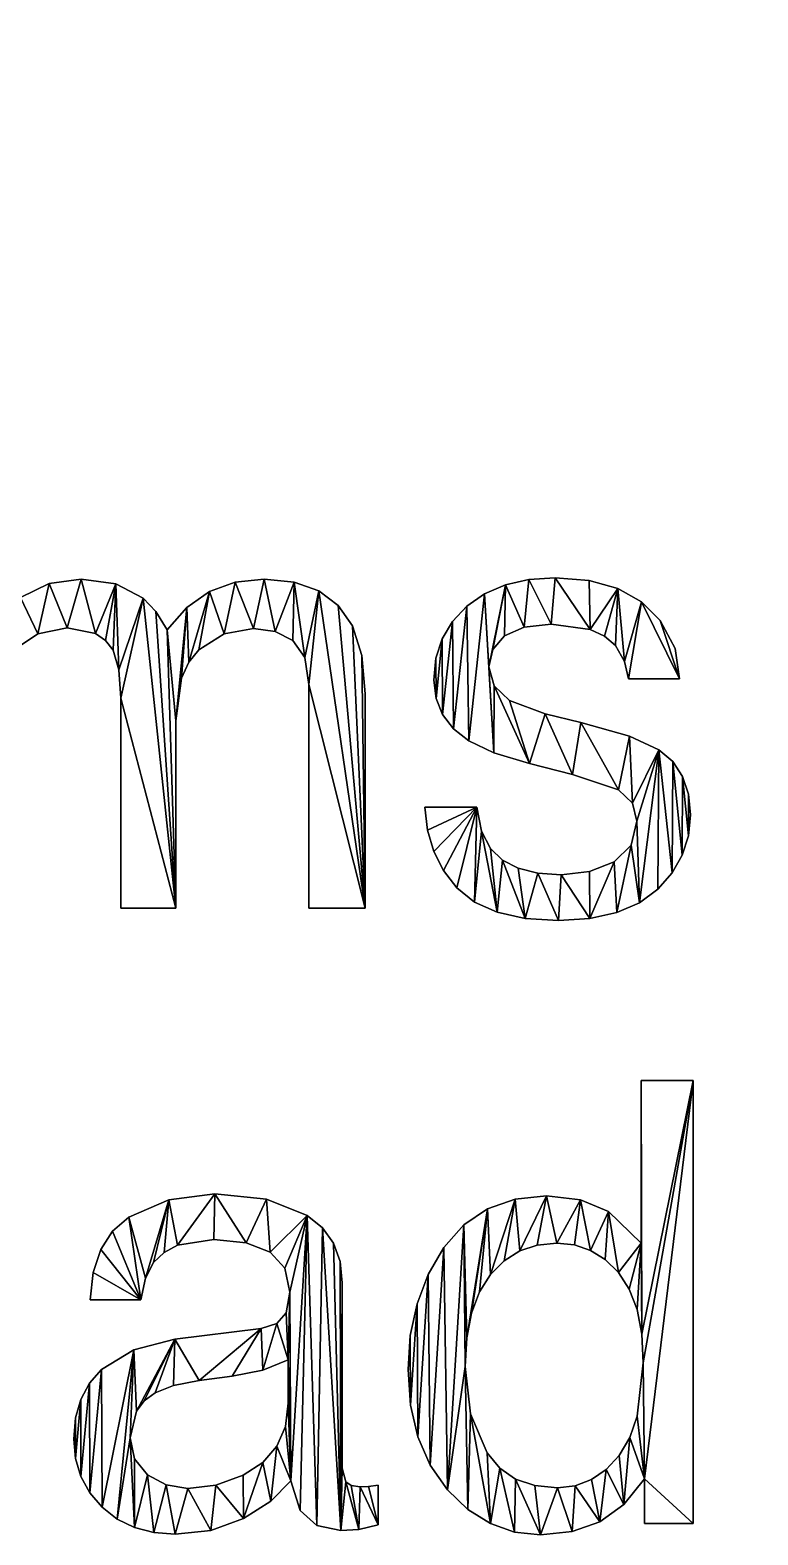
# Model space of a CAD drawing. Extents: x -74 to 237, y -40 to 259.
# Drawn here: x -17.42 to -1.81, y -37.01 to -4.75 of the extents above; entities that cross this region are included whole.
import ezdxf

# ---------------------------------------------------------------- set-up
doc = ezdxf.new("R2010")
doc.units = 0
doc.layers.get('0').update_dxf_attribs({"color": 13, "linetype": 'CONTINUOUS'})

# ---------------------------------------------------------------- blocks, each defined once
blk = doc.blocks.new('GROUP_1')
at = {"color": 178}
for p, q in [((56.573, 20.151, 0.051), (57.262, 20.249, 0.051)), ((57.262, 20.249, 0.051), (58.006, 20.148, 0.051)), ((58.006, 20.148, 0.051), (58.589, 19.843, 0.051)), ((60.013, 19.982, 0.051), (60.567, 20.182, 0.051)), ((60.567, 20.182, 0.051), (61.185, 20.249, 0.051)), ((61.185, 20.249, 0.051), (61.826, 20.186, 0.051)), ((61.826, 20.186, 0.051), (62.355, 19.998, 0.051)), ((65.914, 19.934, 0.051), (66.358, 20.123, 0.051)), ((66.358, 20.123, 0.051), (66.863, 20.237, 0.051)), ((66.863, 20.237, 0.051), (67.428, 20.275, 0.051)), ((67.428, 20.275, 0.051), (68.154, 20.218, 0.051)), ((68.154, 20.218, 0.051), (68.77, 20.046, 0.051)), ((68.77, 20.046, 0.051), (69.278, 19.76, 0.051)), ((58.589, 19.843, 0.051), (58.86, 19.557, 0.051)), ((59.525, 19.643, 0.051), (60.013, 19.982, 0.051)), ((62.355, 19.998, 0.051), (62.773, 19.684, 0.051)), ((62.773, 19.684, 0.051), (63.08, 19.244, 0.051)), ((65.531, 19.669, 0.051), (65.914, 19.934, 0.051)), ((69.278, 19.76, 0.051), (69.677, 19.36, 0.051)), ((58.86, 19.557, 0.051), (59.105, 19.16, 0.051)), ((59.105, 19.16, 0.051), (59.525, 19.643, 0.051)), ((65.222, 19.343, 0.051), (65.531, 19.669, 0.051)), ((69.677, 19.36, 0.051), (69.997, 18.758, 0.051)), ((56.332, 19.078, 0.051), (55.764, 18.696, 0.051)), ((56.959, 19.205, 0.051), (56.332, 19.078, 0.051)), ((57.566, 19.085, 0.051), (56.959, 19.205, 0.051)), ((57.784, 18.934, 0.051), (57.566, 19.085, 0.051)), ((60.325, 19.078, 0.051), (59.784, 18.735, 0.051)), ((60.96, 19.193, 0.051), (60.325, 19.078, 0.051)), ((61.418, 19.128, 0.051), (60.96, 19.193, 0.051)), ((61.801, 18.935, 0.051), (61.418, 19.128, 0.051)), ((63.08, 19.244, 0.051), (63.283, 18.609, 0.051)), ((65.002, 18.97, 0.051), (65.222, 19.343, 0.051)), ((66.761, 19.22, 0.051), (66.343, 19.031, 0.051)), ((67.338, 19.283, 0.051), (66.761, 19.22, 0.051)), ((68.177, 19.168, 0.051), (67.338, 19.283, 0.051)), ((68.487, 19.025, 0.051), (68.177, 19.168, 0.051)), ((57.945, 18.722, 0.051), (57.784, 18.934, 0.051)), ((58.07, 18.305, 0.051), (57.945, 18.722, 0.051)), ((59.784, 18.735, 0.051), (59.569, 18.468, 0.051)), ((62.059, 18.569, 0.051), (61.801, 18.935, 0.051)), ((64.87, 18.551, 0.051), (65.002, 18.97, 0.051)), ((66.089, 18.74, 0.051), (66.005, 18.368, 0.051)), ((66.343, 19.031, 0.051), (66.089, 18.74, 0.051)), ((68.723, 18.825, 0.051), (68.487, 19.025, 0.051)), ((68.915, 18.485, 0.051), (68.723, 18.825, 0.051)), ((69.997, 18.758, 0.051), (70.096, 18.11, 0.051)), ((59.569, 18.468, 0.051), (59.415, 18.125, 0.051)), ((64.826, 18.084, 0.051), (64.87, 18.551, 0.051)), ((69, 18.11, 0.051), (68.915, 18.485, 0.051)), ((64.872, 17.691, 0.051), (64.826, 18.084, 0.051)), ((66.005, 18.368, 0.051), (66.116, 17.962, 0.051)), ((70.096, 18.11, 0.051), (69, 18.11, 0.051)), ((66.116, 17.962, 0.051), (66.449, 17.646, 0.051)), ((65.012, 17.344, 0.051), (64.872, 17.691, 0.051)), ((66.449, 17.646, 0.051), (67.209, 17.363, 0.051)), ((65.246, 17.041, 0.051), (65.012, 17.344, 0.051)), ((65.573, 16.783, 0.051), (65.246, 17.041, 0.051)), ((66.108, 16.525, 0.051), (65.573, 16.783, 0.051)), ((69.651, 16.59, 0.051), (69.947, 16.336, 0.051)), ((69.947, 16.336, 0.051), (70.158, 16.018, 0.051)), ((70.158, 16.018, 0.051), (70.285, 15.637, 0.051)), ((69.083, 15.448, 0.051), (68.788, 15.733, 0.051)), ((70.285, 15.637, 0.051), (70.328, 15.192, 0.051)), ((64.692, 14.865, 0.051), (64.632, 15.359, 0.051)), ((64.632, 15.359, 0.051), (65.747, 15.359, 0.051)), ((65.747, 15.359, 0.051), (65.845, 14.847, 0.051)), ((69.181, 15.056, 0.051), (69.083, 15.448, 0.051)), ((70.328, 15.192, 0.051), (70.284, 14.747, 0.051)), ((64.826, 14.411, 0.051), (64.692, 14.865, 0.051)), ((65.845, 14.847, 0.051), (66.037, 14.47, 0.051)), ((69.058, 14.547, 0.051), (69.181, 15.056, 0.051)), ((68.691, 14.19, 0.051), (69.058, 14.547, 0.051)), ((70.284, 14.747, 0.051), (70.153, 14.333, 0.051)), ((65.035, 14, 0.051), (64.826, 14.411, 0.051)), ((66.037, 14.47, 0.051), (66.296, 14.225, 0.051)), ((66.296, 14.225, 0.051), (66.636, 14.05, 0.051)), ((70.153, 14.333, 0.051), (69.934, 13.951, 0.051)), ((65.318, 13.629, 0.051), (65.035, 14, 0.051)), ((66.636, 14.05, 0.051), (67.056, 13.945, 0.051)), ((67.056, 13.945, 0.051), (67.557, 13.91, 0.051)), ((67.557, 13.91, 0.051), (68.163, 13.98, 0.051)), ((68.163, 13.98, 0.051), (68.691, 14.19, 0.051)), ((69.934, 13.951, 0.051), (69.629, 13.6, 0.051)), ((65.695, 13.324, 0.051), (65.318, 13.629, 0.051)), ((69.629, 13.6, 0.051), (69.233, 13.307, 0.051)), ((66.184, 13.105, 0.051), (65.695, 13.324, 0.051)), ((69.233, 13.307, 0.051), (68.747, 13.098, 0.051)), ((59.291, 13.194, 0.051), (58.112, 13.194, 0.051)), ((63.35, 13.194, 0.051), (62.145, 13.194, 0.051)), ((66.786, 12.974, 0.051), (66.184, 13.105, 0.051)), ((67.499, 12.93, 0.051), (66.786, 12.974, 0.051)), ((68.169, 12.972, 0.051), (67.499, 12.93, 0.051)), ((68.747, 13.098, 0.051), (68.169, 12.972, 0.051)), ((69.271, 6.011, 0.051), (69.271, 9.496, 0.051)), ((69.271, 9.496, 0.051), (70.386, 9.496, 0.051)), ((70.386, 9.496, 0.051), (70.386, 0, 0.051)), ((65.977, 6.746, 0.051), (66.568, 6.953, 0.051)), ((66.568, 6.953, 0.051), (67.242, 7.022, 0.051)), ((67.242, 7.022, 0.051), (67.97, 6.939, 0.051)), ((67.97, 6.939, 0.051), (68.569, 6.687, 0.051)), ((57.933, 6.27, 0.051), (58.283, 6.568, 0.051)), ((62.107, 6.604, 0.051), (62.437, 6.34, 0.051)), ((65.468, 6.401, 0.051), (65.977, 6.746, 0.051)), ((68.569, 6.687, 0.051), (69.271, 6.011, 0.051)), ((57.679, 5.875, 0.051), (57.933, 6.27, 0.051)), ((62.437, 6.34, 0.051), (62.672, 6.011, 0.051)), ((65.042, 5.918, 0.051), (65.468, 6.401, 0.051)), ((57.519, 5.383, 0.051), (57.679, 5.875, 0.051)), ((59.038, 5.813, 0.051), (58.815, 5.599, 0.051)), ((59.327, 5.966, 0.051), (59.038, 5.813, 0.051)), ((60.103, 6.088, 0.051), (59.327, 5.966, 0.051)), ((60.798, 6.021, 0.051), (60.103, 6.088, 0.051)), ((61.311, 5.821, 0.051), (60.798, 6.021, 0.051)), ((61.628, 5.472, 0.051), (61.311, 5.821, 0.051)), ((62.672, 6.011, 0.051), (62.814, 5.618, 0.051)), ((64.705, 5.34, 0.051), (65.042, 5.918, 0.051)), ((66.668, 5.843, 0.051), (66.333, 5.634, 0.051)), ((67.044, 5.969, 0.051), (66.668, 5.843, 0.051)), ((67.461, 6.011, 0.051), (67.044, 5.969, 0.051)), ((67.838, 5.972, 0.051), (67.461, 6.011, 0.051)), ((68.184, 5.854, 0.051), (67.838, 5.972, 0.051)), ((68.499, 5.658, 0.051), (68.184, 5.854, 0.051)), ((58.815, 5.599, 0.051), (58.639, 5.262, 0.051)), ((66.333, 5.634, 0.051), (66.04, 5.341, 0.051)), ((68.782, 5.383, 0.051), (68.499, 5.658, 0.051)), ((57.456, 4.793, 0.051), (57.519, 5.383, 0.051)), ((58.639, 5.262, 0.051), (58.538, 4.793, 0.051)), ((61.733, 4.961, 0.051), (61.628, 5.472, 0.051)), ((64.464, 4.712, 0.051), (64.705, 5.34, 0.051)), ((66.04, 5.341, 0.051), (65.802, 4.966, 0.051)), ((69.016, 5.026, 0.051), (68.782, 5.383, 0.051)), ((61.656, 4.516, 0.051), (61.733, 4.961, 0.051)), ((65.802, 4.966, 0.051), (65.632, 4.513, 0.051)), ((69.183, 4.585, 0.051), (69.016, 5.026, 0.051)), ((58.538, 4.793, 0.051), (57.456, 4.793, 0.051)), ((64.32, 4.034, 0.051), (64.464, 4.712, 0.051)), ((69.283, 4.058, 0.051), (69.183, 4.585, 0.051)), ((61.121, 4.181, 0.051), (61.455, 4.291, 0.051)), ((61.455, 4.291, 0.051), (61.656, 4.516, 0.051)), ((65.632, 4.513, 0.051), (65.53, 3.981, 0.051)), ((64.272, 3.305, 0.051), (64.32, 4.034, 0.051)), ((65.53, 3.981, 0.051), (65.496, 3.369, 0.051)), ((57.438, 3.007, 0.051), (57.7, 3.299, 0.051)), ((61.154, 3.286, 0.051), (60.496, 3.157, 0.051)), ((61.701, 3.511, 0.051), (61.154, 3.286, 0.051)), ((61.701, 2.577, 0.051), (61.701, 3.511, 0.051)), ((64.325, 2.54, 0.051), (64.272, 3.305, 0.051)), ((57.251, 2.662, 0.051), (57.438, 3.007, 0.051)), ((59.242, 2.959, 0.051), (58.847, 2.803, 0.051)), ((59.794, 3.067, 0.051), (59.242, 2.959, 0.051)), ((60.496, 3.157, 0.051), (59.794, 3.067, 0.051)), ((57.139, 2.263, 0.051), (57.251, 2.662, 0.051)), ((58.613, 2.629, 0.051), (58.446, 2.41, 0.051)), ((58.847, 2.803, 0.051), (58.613, 2.629, 0.051)), ((57.101, 1.81, 0.051), (57.139, 2.263, 0.051)), ((58.446, 2.41, 0.051), (58.312, 1.836, 0.051)), ((61.641, 2.08, 0.051), (61.701, 2.577, 0.051)), ((64.483, 1.855, 0.051), (64.325, 2.54, 0.051)), ((69.025, 1.843, 0.051), (69.187, 2.302, 0.051)), ((61.46, 1.657, 0.051), (61.641, 2.08, 0.051)), ((57.139, 1.391, 0.051), (57.101, 1.81, 0.051)), ((58.312, 1.836, 0.051), (58.404, 1.387, 0.051)), ((61.158, 1.31, 0.051), (61.46, 1.657, 0.051)), ((64.747, 1.25, 0.051), (64.483, 1.855, 0.051)), ((68.798, 1.459, 0.051), (69.025, 1.843, 0.051)), ((57.253, 1.007, 0.051), (57.139, 1.391, 0.051)), ((58.404, 1.387, 0.051), (58.68, 1.044, 0.051)), ((60.735, 1.037, 0.051), (61.158, 1.31, 0.051)), ((65.966, 1.514, 0.051), (66.237, 1.187, 0.051)), ((68.521, 1.156, 0.051), (68.798, 1.459, 0.051)), ((57.444, 0.661, 0.051), (57.253, 1.007, 0.051)), ((58.68, 1.044, 0.051), (59.081, 0.826, 0.051)), ((60.152, 0.825, 0.051), (60.735, 1.037, 0.051)), ((65.116, 0.725, 0.051), (64.747, 1.25, 0.051)), ((66.237, 1.187, 0.051), (66.578, 0.953, 0.051)), ((68.207, 0.94, 0.051), (68.521, 1.156, 0.051)), ((57.71, 0.351, 0.051), (57.444, 0.661, 0.051)), ((59.081, 0.826, 0.051), (59.549, 0.754, 0.051)), ((59.549, 0.754, 0.051), (60.152, 0.825, 0.051)), ((61.759, 0.915, 0.051), (61.328, 0.482, 0.051)), ((61.959, 0.277, 0.051), (61.759, 0.915, 0.051)), ((62.935, 0.896, 0.051), (63.05, 0.813, 0.051)), ((63.05, 0.813, 0.051), (63.247, 0.786, 0.051)), ((63.247, 0.786, 0.051), (63.421, 0.796, 0.051)), ((63.421, 0.796, 0.051), (63.628, 0.825, 0.051)), ((63.628, 0.825, 0.051), (63.628, -0.032, 0.051)), ((65.557, 0.301, 0.051), (65.116, 0.725, 0.051)), ((66.578, 0.953, 0.051), (66.991, 0.813, 0.051)), ((66.991, 0.813, 0.051), (67.474, 0.767, 0.051)), ((67.474, 0.767, 0.051), (67.859, 0.81, 0.051)), ((67.859, 0.81, 0.051), (68.207, 0.94, 0.051)), ((69.342, 0.96, 0.051), (68.899, 0.411, 0.051)), ((69.342, 0, 0.051), (69.342, 0.96, 0.051)), ((58.036, 0.096, 0.051), (57.71, 0.351, 0.051)), ((61.328, 0.482, 0.051), (60.741, 0.11, 0.051)), ((68.899, 0.411, 0.051), (68.382, 0.039, 0.051)), ((58.407, -0.086, 0.051), (58.036, 0.096, 0.051)), ((60.741, 0.11, 0.051), (60.044, -0.147, 0.051)), ((62.312, -0.042, 0.051), (61.959, 0.277, 0.051)), ((66.037, -0.002, 0.051), (65.557, 0.301, 0.051)), ((68.382, 0.039, 0.051), (67.788, -0.174, 0.051)), ((58.821, -0.196, 0.051), (58.407, -0.086, 0.051)), ((59.279, -0.232, 0.051), (58.821, -0.196, 0.051)), ((60.044, -0.147, 0.051), (59.279, -0.232, 0.051)), ((62.829, -0.148, 0.051), (62.312, -0.042, 0.051)), ((63.215, -0.129, 0.051), (62.829, -0.148, 0.051)), ((63.628, -0.032, 0.051), (63.215, -0.129, 0.051)), ((66.556, -0.184, 0.051), (66.037, -0.002, 0.051)), ((67.113, -0.245, 0.051), (66.556, -0.184, 0.051)), ((67.788, -0.174, 0.051), (67.113, -0.245, 0.051)), ((70.386, 0, 0.051), (69.342, 0, 0.051))]:
    blk.add_line(p, q, dxfattribs=at)
for points in [[(55.213, 19.115, 0.051), (55.961, 19.856, 0.051), (56.573, 20.151, 0.051)], [(62.145, 13.194, 0.051), (62.145, 17.988, 0.051), (62.059, 18.569, 0.051)], [(63.283, 18.609, 0.051), (63.35, 17.788, 0.051), (63.35, 13.194, 0.051)], [(58.112, 13.194, 0.051), (58.112, 17.698, 0.051), (58.07, 18.305, 0.051)], [(59.415, 18.125, 0.051), (59.291, 17.208, 0.051), (59.291, 13.194, 0.051)], [(67.209, 17.363, 0.051), (67.976, 17.176, 0.051), (69.02, 16.878, 0.051), (69.651, 16.59, 0.051)], [(68.788, 15.733, 0.051), (67.796, 16.061, 0.051), (66.874, 16.293, 0.051), (66.108, 16.525, 0.051)], [(58.283, 6.568, 0.051), (59.143, 6.943, 0.051), (60.129, 7.068, 0.051), (61.233, 6.952, 0.051), (62.107, 6.604, 0.051)], [(62.814, 5.618, 0.051), (62.861, 5.161, 0.051), (62.861, 1.185, 0.051), (62.935, 0.896, 0.051)], [(57.7, 3.299, 0.051), (58.393, 3.725, 0.051), (59.272, 3.949, 0.051), (61.121, 4.181, 0.051)], [(69.187, 2.302, 0.051), (69.316, 3.447, 0.051), (69.283, 4.058, 0.051)], [(65.496, 3.369, 0.051), (65.614, 2.352, 0.051), (65.966, 1.514, 0.051)]]:
    blk.add_polyline3d(points, dxfattribs=at)
mesh = blk.add_polyface()
corners = [(29.544, 103.639, 0), (53.445, 110.336, 0), (114.584, 103.639, 0), (34.664, 119.937, 0), (34.447, 120.09, 0), (34.259, 120.278, 0), (34.107, 120.495, 0), (62.053, 110.336, 0), (62.054, 120.765, 0), (77.318, 120.359, 0), (85.926, 120.359, 0), (88.269, 36.96, 0), (106.48, 32.462, 0), (88.158, 32.463, 0), (90.145, 39.485, 0), (98.654, 38.949, 0), (98.654, 45.949, 0), (127.995, 25.795, 0), (106.48, 7.449, 0), (98.957, 60.282, 0), (30.746, 50.864, 0), (29.544, 60.282, 0), (39.255, 50.864, 0), (53.447, 52.625, 0), (39.255, 45.891, 0), (51.303, 39.485, 0), (62.054, 52.625, 0), (62.056, 47.283, 0), (64.754, 39.485, 0), (76.694, 39.485, 0), (98.957, 58.341, 0), (130.021, 53.059, 0), (130.021, 58.341, 0), (62.878, 36.96, 0), (78.191, 32.463, 0), (62.767, 32.463, 0), (78.312, 37.022, 0), (24.22, 121.172, 0), (27.833, 143.627), (24.494, 42.269, 0), (27.106, 32.436, 0), (30.746, 45.891, 0), (52.8, 32.463, 0), (52.921, 37.022, 0), (53.447, 47.283, 0), (14.919, 87.125, 0), (15.711, 121.172, 0), (20.742, 58.916, 0), (15.711, 126.144, 0)]
mesh.append_faces([[corners[k] for k in face] for face in [(11, 12, 13), (31, 30, 32), (33, 34, 35), (34, 29, 36), (42, 25, 43)]], dxfattribs={"vtx0": -1})
mesh.append_faces([[corners[k] for k in face] for face in [(0, 1, 2), (3, 0, 4), (4, 0, 5), (5, 0, 6), (15, 14, 16), (12, 17, 18), (19, 20, 21), (20, 19, 22), (22, 23, 24), (23, 19, 26), (26, 19, 27), (29, 19, 14), (39, 38, 40), (40, 41, 42), (21, 38, 0), (41, 21, 20), (25, 44, 28), (44, 25, 23), (45, 46, 47), (46, 45, 48), (47, 37, 39)]], dxfattribs={"vtx0": -1, "vtx1": -1})
mesh.append_faces([[corners[k] for k in face] for face in [(1, 0, 3), (2, 7, 8), (2, 8, 9), (12, 14, 15), (22, 19, 23), (24, 23, 25), (27, 19, 28), (28, 19, 29), (14, 19, 16), (16, 30, 31), (34, 28, 29), (37, 38, 39), (40, 38, 21), (40, 21, 41), (42, 24, 25)]], dxfattribs={"vtx0": -1, "vtx1": -1, "vtx2": -1})
mesh.append_faces([[corners[k] for k in face] for face in [(2, 1, 7), (2, 9, 10), (12, 11, 14), (16, 19, 30), (34, 33, 28), (42, 41, 24), (28, 44, 27), (47, 46, 37)]], dxfattribs={"vtx0": -1, "vtx2": -1})
mesh = blk.add_polyface()
corners = [(64.754, 39.485, 10), (53.447, 47.283, 10), (51.303, 39.485, 10), (62.056, 47.283, 10), (78.191, 32.462, 10), (62.878, 36.959, 10), (62.767, 32.462, 10), (76.694, 39.485, 10), (78.312, 37.021, 10), (126.997, 7.449, 10), (106.48, 32.462, 10), (106.48, 7.449, 10), (29.544, 60.282, 10), (30.746, 50.864, 10), (98.957, 60.282, 10), (30.746, 45.891, 10), (39.255, 50.864, 10), (53.447, 52.624, 10), (62.054, 52.624, 10), (90.145, 39.485, 10), (98.654, 45.949, 10), (98.654, 38.949, 10), (98.957, 58.341, 10), (130.021, 53.059, 10), (15.711, 126.144, 10), (14.919, 87.125, 10), (15.711, 121.171, 10), (20.742, 58.916, 10), (24.22, 121.171, 10), (24.494, 42.268, 10), (24.22, 126.144, 10), (34.259, 120.277, 10), (29.544, 103.639, 10), (34.447, 120.089, 10), (34.664, 119.937, 10), (53.445, 110.336, 10), (114.584, 103.639, 10), (62.053, 110.336, 10), (62.053, 115.677, 10), (62.053, 120.358, 10), (77.318, 120.358, 10), (85.926, 120.358, 10), (130.021, 58.341, 10), (27.833, 143.627, 10), (27.106, 32.436, 10), (52.8, 32.462, 10), (39.255, 45.891, 10), (52.921, 37.021, 10), (88.269, 36.959, 10), (88.158, 32.462, 10)]
mesh.append_faces([[corners[k] for k in face] for face in [(4, 5, 6), (7, 4, 8), (9, 10, 11), (2, 45, 47), (10, 48, 49)]], dxfattribs={"vtx0": -1})
mesh.append_faces([[corners[k] for k in face] for face in [(0, 1, 2), (1, 0, 3), (5, 4, 0), (12, 13, 14), (13, 12, 15), (17, 2, 1), (20, 19, 21), (14, 20, 22), (24, 25, 26), (27, 26, 25), (26, 27, 28), (28, 29, 30), (31, 32, 33), (33, 32, 34), (35, 36, 37), (37, 36, 38), (40, 36, 41), (15, 45, 46), (46, 45, 16), (32, 43, 12), (48, 10, 19)]], dxfattribs={"vtx0": -1, "vtx1": -1})
mesh.append_faces([[corners[k] for k in face] for face in [(0, 4, 7), (14, 16, 17), (17, 16, 2), (14, 3, 0), (14, 0, 7), (14, 19, 20), (20, 23, 22), (34, 32, 35), (38, 36, 39), (43, 30, 29), (43, 44, 12), (12, 44, 15), (16, 45, 2), (19, 10, 21)]], dxfattribs={"vtx0": -1, "vtx1": -1, "vtx2": -1})
mesh.append_faces([[corners[k] for k in face] for face in [(14, 13, 16), (14, 17, 18), (14, 18, 3), (14, 7, 19), (28, 27, 29), (35, 32, 36), (43, 29, 44), (15, 44, 45)]], dxfattribs={"vtx0": -1, "vtx2": -1})
mesh.append_faces([[corners[k] for k in face] for face in [(42, 22, 23)]], dxfattribs={"vtx1": -1})
mesh = blk.add_polyface(dxfattribs=at)
corners = [(63.35, 13.194, 0.051), (62.145, 17.988, 0.051), (62.145, 13.194, 0.051), (62.355, 19.998, 0.051), (62.773, 19.684, 0.051), (63.08, 19.244, 0.051), (63.283, 18.609, 0.051), (63.35, 17.788, 0.051), (59.291, 13.194, 0.051), (58.112, 17.698, 0.051), (58.112, 13.194, 0.051), (58.589, 19.843, 0.051), (58.86, 19.557, 0.051), (59.105, 19.16, 0.051), (59.291, 17.208, 0.051), (59.525, 19.643, 0.051), (59.415, 18.125, 0.051), (59.569, 18.468, 0.051), (60.013, 19.982, 0.051), (59.784, 18.735, 0.051), (60.325, 19.078, 0.051), (60.567, 20.182, 0.051), (60.96, 19.193, 0.051), (61.185, 20.249, 0.051), (61.418, 19.128, 0.051), (61.826, 20.186, 0.051), (61.801, 18.935, 0.051), (62.059, 18.569, 0.051), (55.226, 13.194, 0.051), (54.066, 20.094, 0.051), (54.066, 13.194, 0.051), (55.213, 19.115, 0.051), (55.226, 16.854, 0.051), (55.26, 17.469, 0.051), (55.361, 17.981, 0.051), (55.961, 19.856, 0.051), (55.529, 18.39, 0.051), (55.764, 18.696, 0.051), (56.332, 19.078, 0.051), (56.573, 20.151, 0.051), (56.959, 19.205, 0.051), (57.262, 20.249, 0.051), (57.566, 19.085, 0.051), (58.006, 20.148, 0.051), (57.784, 18.934, 0.051), (57.945, 18.722, 0.051), (58.07, 18.305, 0.051), (55.213, 20.094, 0.051)]
mesh.append_faces([[corners[k] for k in face] for face in [(0, 1, 2), (6, 0, 7), (8, 9, 10), (28, 29, 30)]], dxfattribs={"vtx0": -1, "color": 178})
mesh.append_faces([[corners[k] for k in face] for face in [(3, 0, 4), (4, 0, 5), (5, 0, 6), (11, 8, 12), (12, 8, 13), (13, 14, 15), (15, 17, 18), (18, 20, 21), (21, 22, 23), (23, 24, 25), (25, 27, 3), (31, 34, 35), (35, 38, 39), (39, 40, 41), (41, 42, 43), (43, 46, 11)]], dxfattribs={"vtx0": -1, "vtx1": -1, "color": 178})
mesh.append_faces([[corners[k] for k in face] for face in [(1, 0, 3), (9, 8, 11), (29, 28, 31)]], dxfattribs={"vtx0": -1, "vtx1": -1, "vtx2": -1, "color": 178})
mesh.append_faces([[corners[k] for k in face] for face in [(13, 8, 14), (15, 14, 16), (15, 16, 17), (18, 17, 19), (18, 19, 20), (21, 20, 22), (23, 22, 24), (25, 24, 26), (25, 26, 27), (3, 27, 1), (31, 28, 32), (31, 32, 33), (31, 33, 34), (35, 34, 36), (35, 36, 37), (35, 37, 38), (39, 38, 40), (41, 40, 42), (43, 42, 44), (43, 44, 45), (43, 45, 46), (11, 46, 9)]], dxfattribs={"vtx0": -1, "vtx2": -1, "color": 178})
mesh.append_faces([[corners[k] for k in face] for face in [(47, 29, 31)]], dxfattribs={"vtx1": -1, "color": 178})
mesh = blk.add_polyface(dxfattribs=at)
corners = [(64.692, 14.865, 0.051), (65.747, 15.359, 0.051), (64.632, 15.359, 0.051), (64.826, 14.411, 0.051), (65.035, 14, 0.051), (65.318, 13.629, 0.051), (65.695, 13.324, 0.051), (65.845, 14.847, 0.051), (66.184, 13.105, 0.051), (66.037, 14.47, 0.051), (66.296, 14.225, 0.051), (66.786, 12.974, 0.051), (66.636, 14.05, 0.051), (67.056, 13.945, 0.051), (67.499, 12.93, 0.051), (67.557, 13.91, 0.051), (68.169, 12.972, 0.051), (68.163, 13.98, 0.051), (68.691, 14.19, 0.051), (68.747, 13.098, 0.051), (69.058, 14.547, 0.051), (69.233, 13.307, 0.051), (69.181, 15.056, 0.051), (64.872, 17.691, 0.051), (64.87, 18.551, 0.051), (64.826, 18.084, 0.051), (65.002, 18.97, 0.051), (65.012, 17.344, 0.051), (65.222, 19.343, 0.051), (65.246, 17.041, 0.051), (65.531, 19.669, 0.051), (65.573, 16.783, 0.051), (65.914, 19.934, 0.051), (66.108, 16.525, 0.051), (66.005, 18.368, 0.051), (66.116, 17.962, 0.051), (66.874, 16.293, 0.051), (66.449, 17.646, 0.051), (67.209, 17.363, 0.051), (67.796, 16.061, 0.051), (67.976, 17.176, 0.051), (68.788, 15.733, 0.051), (69.02, 16.878, 0.051), (69.083, 15.448, 0.051), (69.651, 16.59, 0.051), (69.629, 13.6, 0.051), (69.934, 13.951, 0.051), (69.947, 16.336, 0.051), (70.153, 14.333, 0.051), (70.158, 16.018, 0.051), (70.284, 14.747, 0.051), (70.285, 15.637, 0.051), (70.328, 15.192, 0.051), (66.358, 20.123, 0.051), (66.089, 18.74, 0.051), (66.343, 19.031, 0.051), (66.761, 19.22, 0.051), (66.863, 20.237, 0.051), (67.338, 19.283, 0.051), (67.428, 20.275, 0.051), (68.177, 19.168, 0.051), (68.154, 20.218, 0.051), (68.77, 20.046, 0.051), (68.487, 19.025, 0.051), (68.723, 18.825, 0.051), (68.915, 18.485, 0.051), (69.278, 19.76, 0.051), (69, 18.11, 0.051), (70.096, 18.11, 0.051), (69.677, 19.36, 0.051), (69.997, 18.758, 0.051)]
mesh.append_faces([[corners[k] for k in face] for face in [(0, 1, 2), (23, 24, 25), (51, 50, 52), (69, 68, 70)]], dxfattribs={"vtx0": -1, "color": 178})
mesh.append_faces([[corners[k] for k in face] for face in [(1, 6, 7), (7, 8, 9), (9, 8, 10), (10, 11, 12), (12, 11, 13), (13, 14, 15), (15, 16, 17), (17, 16, 18), (18, 19, 20), (20, 21, 22), (24, 23, 26), (26, 27, 28), (28, 29, 30), (30, 31, 32), (34, 33, 35), (35, 36, 37), (37, 36, 38), (38, 39, 40), (40, 41, 42), (42, 43, 44), (44, 46, 47), (47, 48, 49), (49, 50, 51), (53, 56, 57), (57, 58, 59), (59, 60, 61), (61, 60, 62), (62, 65, 66), (66, 68, 69)]], dxfattribs={"vtx0": -1, "vtx1": -1, "color": 178})
mesh.append_faces([[corners[k] for k in face] for face in [(32, 33, 34), (44, 22, 21)]], dxfattribs={"vtx0": -1, "vtx1": -1, "vtx2": -1, "color": 178})
mesh.append_faces([[corners[k] for k in face] for face in [(1, 0, 3), (1, 3, 4), (1, 4, 5), (1, 5, 6), (7, 6, 8), (10, 8, 11), (13, 11, 14), (15, 14, 16), (18, 16, 19), (20, 19, 21), (26, 23, 27), (28, 27, 29), (30, 29, 31), (32, 31, 33), (35, 33, 36), (38, 36, 39), (40, 39, 41), (42, 41, 43), (44, 43, 22), (44, 21, 45), (44, 45, 46), (47, 46, 48), (49, 48, 50), (34, 53, 32), (53, 34, 54), (53, 54, 55), (53, 55, 56), (57, 56, 58), (59, 58, 60), (62, 60, 63), (62, 63, 64), (62, 64, 65), (66, 65, 67), (66, 67, 68)]], dxfattribs={"vtx0": -1, "vtx2": -1, "color": 178})
mesh = blk.add_polyface(dxfattribs=at)
corners = [(64.325, 2.54, 0.051), (64.32, 4.034, 0.051), (64.272, 3.305, 0.051), (64.464, 4.712, 0.051), (64.483, 1.855, 0.051), (64.705, 5.34, 0.051), (64.747, 1.25, 0.051), (65.042, 5.918, 0.051), (65.116, 0.725, 0.051), (65.468, 6.401, 0.051), (65.496, 3.369, 0.051), (65.557, 0.301, 0.051), (65.614, 2.352, 0.051), (66.037, -0.002, 0.051), (65.966, 1.514, 0.051), (66.237, 1.187, 0.051), (66.556, -0.184, 0.051), (66.578, 0.953, 0.051), (67.113, -0.245, 0.051), (66.991, 0.813, 0.051), (67.474, 0.767, 0.051), (67.788, -0.174, 0.051), (67.859, 0.81, 0.051), (68.382, 0.039, 0.051), (68.207, 0.94, 0.051), (68.521, 1.156, 0.051), (68.899, 0.411, 0.051), (68.798, 1.459, 0.051), (69.025, 1.843, 0.051), (69.342, 0.96, 0.051), (69.187, 2.302, 0.051), (69.316, 3.447, 0.051), (70.386, 0, 0.051), (69.342, 0, 0.051), (65.53, 3.981, 0.051), (65.977, 6.746, 0.051), (65.632, 4.513, 0.051), (65.802, 4.966, 0.051), (66.04, 5.341, 0.051), (66.568, 6.953, 0.051), (66.333, 5.634, 0.051), (66.668, 5.843, 0.051), (67.242, 7.022, 0.051), (67.044, 5.969, 0.051), (67.461, 6.011, 0.051), (67.97, 6.939, 0.051), (67.838, 5.972, 0.051), (68.184, 5.854, 0.051), (68.569, 6.687, 0.051), (68.499, 5.658, 0.051), (68.782, 5.383, 0.051), (69.271, 6.011, 0.051), (69.016, 5.026, 0.051), (69.183, 4.585, 0.051), (69.283, 4.058, 0.051), (69.271, 9.496, 0.051), (70.386, 9.496, 0.051)]
mesh.append_faces([[corners[k] for k in face] for face in [(0, 1, 2), (32, 29, 33)]], dxfattribs={"vtx0": -1, "color": 178})
mesh.append_faces([[corners[k] for k in face] for face in [(1, 0, 3), (3, 4, 5), (5, 6, 7), (7, 8, 9), (10, 11, 12), (12, 13, 14), (14, 13, 15), (15, 16, 17), (17, 18, 19), (19, 18, 20), (20, 21, 22), (22, 23, 24), (24, 23, 25), (25, 26, 27), (27, 26, 28), (28, 29, 30), (30, 29, 31), (9, 34, 35), (34, 9, 10), (35, 38, 39), (39, 41, 42), (42, 44, 45), (45, 47, 48), (48, 50, 51), (51, 54, 55), (55, 54, 56), (56, 29, 32)]], dxfattribs={"vtx0": -1, "vtx1": -1, "color": 178})
mesh.append_faces([[corners[k] for k in face] for face in [(9, 8, 10), (56, 31, 29)]], dxfattribs={"vtx0": -1, "vtx1": -1, "vtx2": -1, "color": 178})
mesh.append_faces([[corners[k] for k in face] for face in [(3, 0, 4), (5, 4, 6), (7, 6, 8), (10, 8, 11), (12, 11, 13), (15, 13, 16), (17, 16, 18), (20, 18, 21), (22, 21, 23), (25, 23, 26), (28, 26, 29), (35, 34, 36), (35, 36, 37), (35, 37, 38), (39, 38, 40), (39, 40, 41), (42, 41, 43), (42, 43, 44), (45, 44, 46), (45, 46, 47), (48, 47, 49), (48, 49, 50), (51, 50, 52), (51, 52, 53), (51, 53, 54), (56, 54, 31)]], dxfattribs={"vtx0": -1, "vtx2": -1, "color": 178})
mesh = blk.add_polyface(dxfattribs=at)
corners = [(58.407, -0.086, 0.051), (58.312, 1.836, 0.051), (58.036, 0.096, 0.051), (58.404, 1.387, 0.051), (58.68, 1.044, 0.051), (58.821, -0.196, 0.051), (59.081, 0.826, 0.051), (59.279, -0.232, 0.051), (59.549, 0.754, 0.051), (60.044, -0.147, 0.051), (60.152, 0.825, 0.051), (60.741, 0.11, 0.051), (60.735, 1.037, 0.051), (61.158, 1.31, 0.051), (61.328, 0.482, 0.051), (61.46, 1.657, 0.051), (61.759, 0.915, 0.051), (61.641, 2.08, 0.051), (61.701, 2.577, 0.051), (61.701, 3.511, 0.051), (61.733, 4.961, 0.051), (62.829, -0.148, 0.051), (62.935, 0.896, 0.051), (62.861, 1.185, 0.051), (63.215, -0.129, 0.051), (63.05, 0.813, 0.051), (63.247, 0.786, 0.051), (63.628, -0.032, 0.051), (63.421, 0.796, 0.051), (63.628, 0.825, 0.051), (58.538, 4.793, 0.051), (57.519, 5.383, 0.051), (57.456, 4.793, 0.051), (57.679, 5.875, 0.051), (57.933, 6.27, 0.051), (58.283, 6.568, 0.051), (58.639, 5.262, 0.051), (59.143, 6.943, 0.051), (58.815, 5.599, 0.051), (59.038, 5.813, 0.051), (59.327, 5.966, 0.051), (60.129, 7.068, 0.051), (60.103, 6.088, 0.051), (60.798, 6.021, 0.051), (61.233, 6.952, 0.051), (61.311, 5.821, 0.051), (62.107, 6.604, 0.051), (61.628, 5.472, 0.051), (61.959, 0.277, 0.051), (62.312, -0.042, 0.051), (62.437, 6.34, 0.051), (62.672, 6.011, 0.051), (62.814, 5.618, 0.051), (62.861, 5.161, 0.051), (57.139, 1.391, 0.051), (57.139, 2.263, 0.051), (57.101, 1.81, 0.051), (57.251, 2.662, 0.051), (57.253, 1.007, 0.051), (57.438, 3.007, 0.051), (57.444, 0.661, 0.051), (57.7, 3.299, 0.051), (57.71, 0.351, 0.051), (58.393, 3.725, 0.051), (58.446, 2.41, 0.051), (59.272, 3.949, 0.051), (58.613, 2.629, 0.051), (58.847, 2.803, 0.051), (59.242, 2.959, 0.051), (59.794, 3.067, 0.051), (61.121, 4.181, 0.051), (60.496, 3.157, 0.051), (61.154, 3.286, 0.051), (61.455, 4.291, 0.051), (61.656, 4.516, 0.051)]
mesh.append_faces([[corners[k] for k in face] for face in [(28, 27, 29), (30, 31, 32), (54, 55, 56)]], dxfattribs={"vtx0": -1, "color": 178})
mesh.append_faces([[corners[k] for k in face] for face in [(0, 1, 2), (1, 0, 3), (3, 0, 4), (4, 5, 6), (6, 7, 8), (8, 9, 10), (10, 11, 12), (12, 11, 13), (13, 14, 15), (15, 16, 17), (17, 16, 18), (18, 16, 19), (22, 24, 25), (25, 24, 26), (26, 27, 28), (31, 30, 33), (33, 30, 34), (34, 30, 35), (35, 36, 37), (37, 40, 41), (41, 43, 44), (44, 45, 46), (46, 49, 50), (50, 21, 51), (51, 21, 52), (52, 21, 53), (53, 21, 23), (55, 54, 57), (57, 58, 59), (59, 60, 61), (61, 62, 63), (63, 64, 65), (65, 69, 70), (70, 72, 73), (73, 19, 74), (74, 19, 20)]], dxfattribs={"vtx0": -1, "vtx1": -1, "color": 178})
mesh.append_faces([[corners[k] for k in face] for face in [(19, 16, 20), (46, 20, 16), (63, 2, 1)]], dxfattribs={"vtx0": -1, "vtx1": -1, "vtx2": -1, "color": 178})
mesh.append_faces([[corners[k] for k in face] for face in [(4, 0, 5), (6, 5, 7), (8, 7, 9), (10, 9, 11), (13, 11, 14), (15, 14, 16), (21, 22, 23), (22, 21, 24), (26, 24, 27), (35, 30, 36), (37, 36, 38), (37, 38, 39), (37, 39, 40), (41, 40, 42), (41, 42, 43), (44, 43, 45), (46, 45, 47), (46, 47, 20), (46, 16, 48), (46, 48, 49), (50, 49, 21), (57, 54, 58), (59, 58, 60), (61, 60, 62), (63, 62, 2), (63, 1, 64), (65, 64, 66), (65, 66, 67), (65, 67, 68), (65, 68, 69), (70, 69, 71), (70, 71, 72), (73, 72, 19)]], dxfattribs={"vtx0": -1, "vtx2": -1, "color": 178})

msp = doc.modelspace()

# ---------------------------------------------------------------- block references
msp.add_blockref('GROUP_1', (-73.589, -36.768))

doc.saveas('drawing.dxf')
